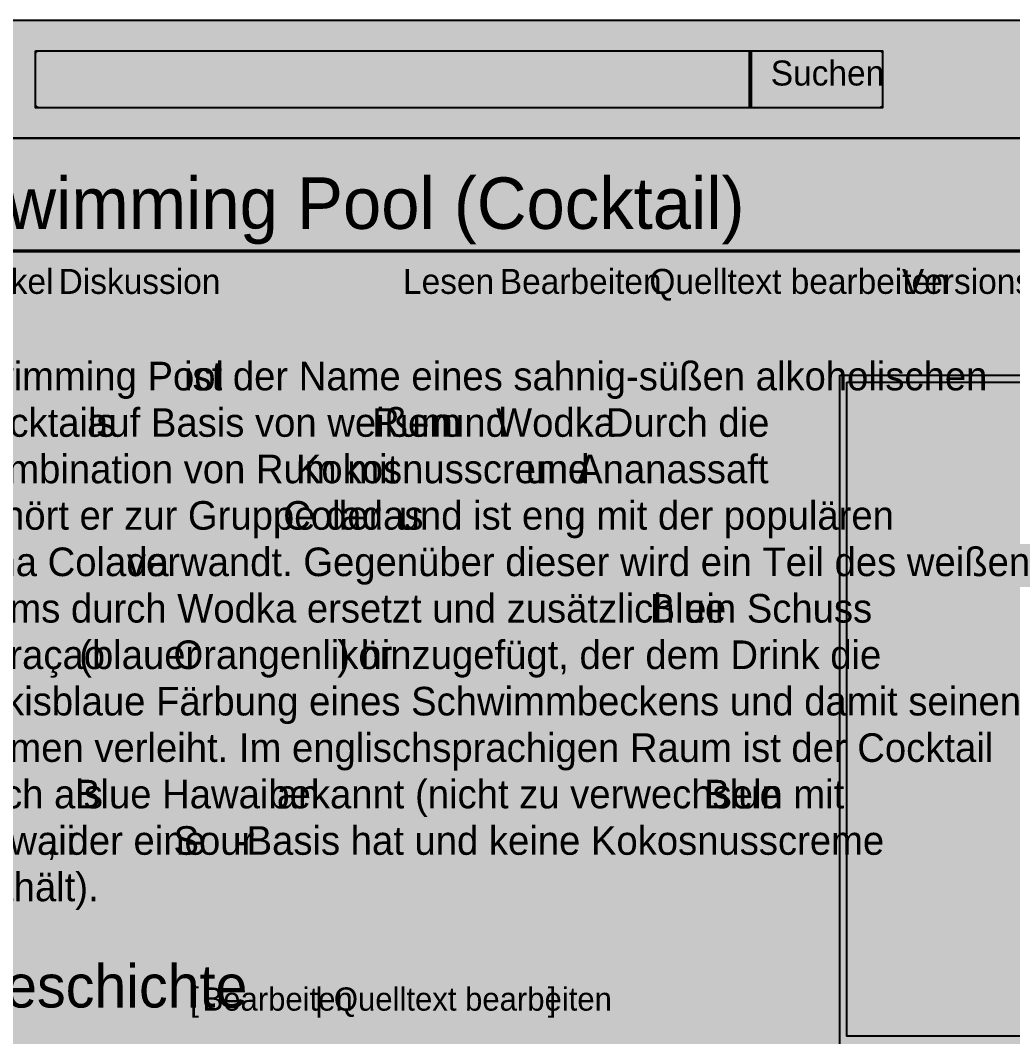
# Model space of a CAD drawing. Extents: x 0 to 1501, y 0 to 1747.
# Drawn here: x 297 to 853, y 1178 to 1747 of the extents above; entities that cross this region are included whole.
import ezdxf

# ---------------------------------------------------------------- set-up
doc = ezdxf.new("R2010")
doc.units = 0

msp = doc.modelspace()

# ---------------------------------------------------------------- hatches: boundary and pattern name
at = {"true_color": 0xf8f9fa}
for points in [[(0, 1747), (1280, 1747), (1280, 1027), (0, 1027)], [(705.42, 1730), (780, 1730), (780, 1698), (705.42, 1698)], [(756, 1548.36), (1016, 1548.36), (1016, 1128.77), (756, 1128.77)]]:
    msp.add_hatch(color=256, dxfattribs=at).paths.add_polyline_path(points, flags=0)
at = {"true_color": 0xffffff}
for points in [[(0, 1747), (1280, 1747), (1280, 1681), (0, 1681)], [(308, 1730), (778, 1730), (778, 1730), (778.39, 1729.96), (778.77, 1729.85), (779.11, 1729.66), (779.41, 1729.41), (779.66, 1729.11), (779.85, 1728.77), (779.96, 1728.39), (780, 1728), (780, 1700), (780, 1700), (779.96, 1699.61), (779.85, 1699.23), (779.66, 1698.89), (779.41, 1698.59), (779.11, 1698.34), (778.77, 1698.15), (778.39, 1698.04), (778, 1698), (308, 1698), (308, 1698), (307.61, 1698.04), (307.23, 1698.15), (306.89, 1698.34), (306.59, 1698.59), (306.34, 1698.89), (306.15, 1699.23), (306.04, 1699.61), (306, 1700), (306, 1728), (306, 1728), (306.04, 1728.39), (306.15, 1728.77), (306.34, 1729.11), (306.59, 1729.41), (306.89, 1729.66), (307.23, 1729.85), (307.61, 1729.96), (308, 1730)], [(306, 1730), (706.42, 1730), (706.42, 1698), (306, 1698)], [(0, 1681), (1280, 1681), (1280, -0.03), (0, -0.03)], [(760, 1544.36), (1012, 1544.36), (1012, 1178.36), (760, 1178.36)]]:
    msp.add_hatch(color=256, dxfattribs=at).paths.add_polyline_path(points, flags=0)
at = {"true_color": 0xa2a9b1}
msp.add_hatch(color=256, dxfattribs=at).paths.add_polyline_path([(264, 1618.36), (1016, 1618.36), (1016, 1617.36), (264, 1617.36)], flags=0)

# ---------------------------------------------------------------- linework, layer by layer
at = {"true_color": 0xf8f9fa}
for points in [[(0, 1747), (1280, 1747), (1280, 1027), (0, 1027)], [(756, 1548.36), (1016, 1548.36), (1016, 1128.77), (756, 1128.77)]]:
    msp.add_lwpolyline(points, close=True, dxfattribs=at)
at = {"true_color": 0xffffff}
for points in [[(0, 1747), (1280, 1747), (1280, 1681), (0, 1681)], [(0, 1681), (1280, 1681), (1280, -0.03), (0, -0.03)]]:
    msp.add_lwpolyline(points, close=True, dxfattribs=at)
at = {"true_color": 0xa2a9b1}
for points in [[(308, 1730), (778, 1730), (778, 1730), (778.39, 1729.96), (778.77, 1729.85), (779.11, 1729.66), (779.41, 1729.41), (779.66, 1729.11), (779.85, 1728.77), (779.96, 1728.39), (780, 1728), (780, 1700), (780, 1700), (779.96, 1699.61), (779.85, 1699.23), (779.66, 1698.89), (779.41, 1698.59), (779.11, 1698.34), (778.77, 1698.15), (778.39, 1698.04), (778, 1698), (308, 1698), (308, 1698), (307.61, 1698.04), (307.23, 1698.15), (306.89, 1698.34), (306.59, 1698.59), (306.34, 1698.89), (306.15, 1699.23), (306.04, 1699.61), (306, 1700), (306, 1728), (306, 1728), (306.04, 1728.39), (306.15, 1728.77), (306.34, 1729.11), (306.59, 1729.41), (306.89, 1729.66), (307.23, 1729.85), (307.61, 1729.96), (308, 1730)], [(264, 1618.36), (1016, 1618.36), (1016, 1617.36), (264, 1617.36)]]:
    msp.add_lwpolyline(points, close=True, dxfattribs=at)
at = {"true_color": 0x72777d}
for points in [[(306, 1730), (706.42, 1730), (706.42, 1698), (306, 1698)], [(705.42, 1730), (780, 1730), (780, 1698), (705.42, 1698)]]:
    msp.add_lwpolyline(points, close=True, dxfattribs=at)
at = {"true_color": 0xc8ccd1}
msp.add_lwpolyline([(760, 1544.36), (1012, 1544.36), (1012, 1178.36), (760, 1178.36)], close=True, dxfattribs=at)

# ---------------------------------------------------------------- texts
at = {"true_color": 0x404244}
msp.add_text('Suchen', height=14, dxfattribs=at).set_placement((717.42, 1710.5))
at = {"true_color": 0x101418}
for s, height, p in [('Swimming Pool (Cocktail)', 28.8, (264, 1630.25)), ('Geschichte', 24, (264, 1194.36))]:
    msp.add_text(s, height=height, dxfattribs=at).set_placement(p)
at = {"true_color": 0x202122}
for s, height, p in [('Artikel', 14, (264, 1593.86)), ('Lesen', 14, (511.61, 1593.86)), ('Swimming Pool', 16, (264, 1539.86)), (' ist der Name eines sahnig-süßen alkoholischen', 16, (383.12, 1539.86)), (' auf Basis von weißem ', 16, (328.91, 1513.86)), (' und ', 16, (528.09, 1513.86)), ('. Durch die', 16, (613.2, 1513.86)), ('Kombination von Rum mit ', 16, (264, 1487.86)), (' und ', 16, (574.36, 1487.86)), ('gehört er zur Gruppe der ', 16, (264, 1461.86)), (' und ist eng mit der populären', 16, (503.25, 1461.86)), (' verwandt. Gegenüber dieser wird ein Teil des weißen', 16, (351.17, 1435.86)), ('Rums durch Wodka ersetzt und zusätzlich ein Schuss ', 16, (264, 1409.86)), (' (blauer ', 16, (324.48, 1383.86)), (') hinzugefügt, der dem Drink die', 16, (474.8, 1383.86)), ('türkisblaue Färbung eines Schwimmbeckens und damit seinen', 16, (264, 1357.86)), ('Namen verleiht. Im englischsprachigen Raum ist der Cocktail', 16, (264, 1331.86)), ('auch als ', 16, (264, 1305.86)), ('Blue Hawaiian', 16, (328.05, 1305.86)), (' bekannt (nicht zu verwechseln mit ', 16, (430.33, 1305.86)), ('Blue', 16, (680.22, 1305.86)), ('Hawaii', 16, (264, 1279.86)), (', der eine ', 16, (312.02, 1279.86)), ('-Basis hat und keine Kokosnusscreme', 16, (416.97, 1279.86)), ('enthält).', 16, (264, 1253.86))]:
    msp.add_text(s, height=height, dxfattribs=at).set_placement(p)
at = {"true_color": 0x3366cc}
for s, height, p in [('Diskussion', 14, (318.91, 1593.86)), ('Bearbeiten', 14, (565.77, 1593.86)), ('Quelltext bearbeiten', 14, (649.48, 1593.86)), ('Versionsgeschichte', 14, (790.8, 1593.86)), ('Cocktails', 16, (264, 1513.86)), ('Wodka', 16, (563.69, 1513.86)), ('Rum', 16, (494.31, 1513.86)), ('Kokosnusscreme', 16, (451.64, 1487.86)), ('Ananassaft', 16, (609.06, 1487.86)), ('Coladas', 16, (444.55, 1461.86)), ('Piña Colada', 16, (264, 1435.86)), ('Blue', 16, (649.66, 1409.86)), ('Curaçao', 16, (264, 1383.86)), ('Orangenlikör', 16, (383.19, 1383.86)), ('Sour', 16, (383.17, 1279.86)), ('Bearbeiten', 13, (399.42, 1192.61)), ('Quelltext bearbeiten', 13, (472.92, 1192.61))]:
    msp.add_text(s, height=height, dxfattribs=at).set_placement(p)
at = {"true_color": 0x54595d}
for s, p in [('[', (392.55, 1192.61)), ('|', (462.31, 1192.61)), (']', (592.53, 1192.61))]:
    msp.add_text(s, height=13, dxfattribs=at).set_placement(p)

doc.saveas('drawing.dxf')
